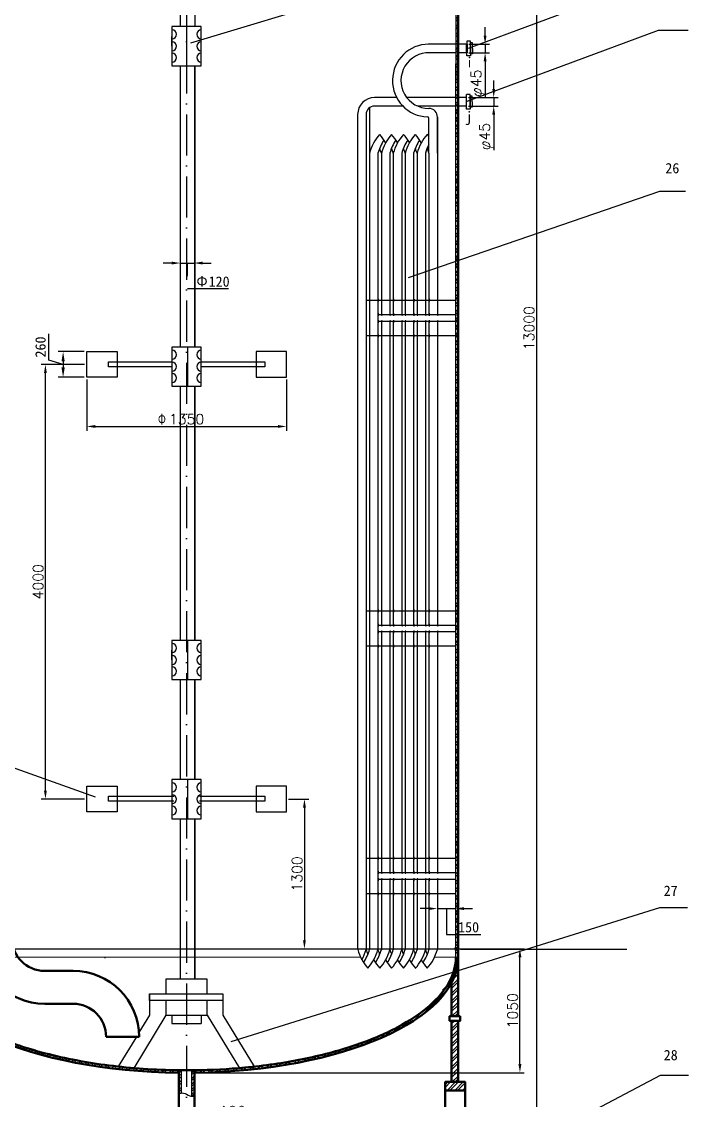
# Model space of a CAD drawing. Header units: millimetres. Extents: x 393 to 989, y 620 to 1461.
# Drawn here: x 543.2 to 737.6, y 938.1 to 1252.6 of the extents above; entities that cross this region are included whole.
import ezdxf

# ---------------------------------------------------------------- set-up
doc = ezdxf.new("R2010")
doc.units = ezdxf.units.MM
doc.linetypes.add('ACAD_ISO10W100', pattern=[18, 12, -3, 0, -3])
doc.layers.get('Defpoints').update_dxf_attribs({"color": 1})
for name, color, linetype, lineweight in [('EQ1', 2, 'Continuous', 20), ('FRAME 025', 7, 'Continuous', 50), ('细实线', 7, 'Continuous', 20)]:
    doc.layers.add(name, color=color, linetype=linetype, lineweight=lineweight)
doc.styles.get("Standard").update_dxf_attribs({"font": 'txt', "bigfont": 'gbcbig.shx'})
doc.styles.add('样式 20', font='TIMES.TTF', dxfattribs={"width": 0.7, "height": 4})
doc.dimstyles.new('ISO-25', dxfattribs={"dimtxt": 3, "dimasz": 2.5, "dimexe": 1.25, "dimexo": 0.625, "dimtad": 1, "dimtxsty": 'Standard', "dimcen": 2.5, "dimadec": 0, "dimazin": 0, "dimtfac": 1, "dimtmove": 0, "dimatfit": 3, "dimfxl": 1, "dimarcsym": 0})
pattern_1 = [(45, (6.0166, 824.4987), (-1.122532, 1.122532), []), (45, (6.0166, 825.2924), (-1.122532, 1.122532), [])]
pattern_2 = [(45, (0, 0), (-1.122532, 1.122532), []), (45, (0, 0.7937), (-1.122532, 1.122532), [])]

# ---------------------------------------------------------------- blocks, each defined once
blk = doc.blocks.new('*D8')
at = {"layer": 'Defpoints', "color": 0}
for p in [(589.03, 940.05), (593.61, 939.38), (593.61, 932.28)]:
    blk.add_point(p, dxfattribs=at)
at = {"layer": '细实线', "color": 0, "lineweight": -2}
for p, q in [((589.03, 939.43), (589.03, 931.03)), ((593.61, 938.75), (593.61, 931.03)), ((586.53, 932.28), (584.03, 932.28)), ((589.03, 932.28), (593.61, 932.28)), ((596.11, 932.28), (607.95, 932.28))]:
    blk.add_line(p, q, dxfattribs=at)
at = {"layer": '细实线', "color": 0}
for points in [[(586.53, 932.7), (586.53, 931.86), (589.03, 932.28)], [(596.11, 932.7), (596.11, 931.86), (593.61, 932.28)]]:
    blk.add_solid(points, dxfattribs=at)
at = {"layer": '细实线', "color": 0, "insert": (603.28, 934.41), "char_height": 3, "attachment_point": 5}
blk.add_mtext('φ106', dxfattribs=at)
blk = doc.blocks.new('*D9')
at = {"layer": 'Defpoints', "color": 0}
for p in [(667.94, 1425.78), (675.68, 900.62), (693.29, 900.62)]:
    blk.add_point(p, dxfattribs=at)
at = {"layer": '细实线', "color": 0, "lineweight": -2}
for p, q in [((668.56, 1425.78), (694.54, 1425.78)), ((693.29, 1423.28), (693.29, 903.12)), ((676.3, 900.62), (694.54, 900.62))]:
    blk.add_line(p, q, dxfattribs=at)
at = {"layer": '细实线', "color": 0}
for points in [[(692.88, 1423.28), (693.71, 1423.28), (693.29, 1425.78)], [(692.88, 903.12), (693.71, 903.12), (693.29, 900.62)]]:
    blk.add_solid(points, dxfattribs=at)
at = {"layer": '细实线', "color": 0, "insert": (691.17, 1163.2), "char_height": 3, "attachment_point": 5, "rotation": 90}
blk.add_mtext('13000', dxfattribs=at)
blk = doc.blocks.new('*D10')
at = {"layer": 'Defpoints', "color": 0}
for p in [(550.16, 1152.63), (562.2, 1152.63), (562.2, 1025.93)]:
    blk.add_point(p, dxfattribs=at)
at = {"layer": '细实线', "color": 0, "lineweight": -2}
for p, q in [((561.57, 1152.63), (548.91, 1152.63)), ((550.16, 1028.43), (550.16, 1150.13)), ((561.57, 1025.93), (548.91, 1025.93))]:
    blk.add_line(p, q, dxfattribs=at)
at = {"layer": '细实线', "color": 0}
for points in [[(549.74, 1150.13), (550.57, 1150.13), (550.16, 1152.63)], [(549.74, 1028.43), (550.57, 1028.43), (550.16, 1025.93)]]:
    blk.add_solid(points, dxfattribs=at)
at = {"layer": '细实线', "color": 0, "insert": (548.03, 1089.28), "char_height": 3, "attachment_point": 5, "rotation": 90}
blk.add_mtext('4000', dxfattribs=at)
blk = doc.blocks.new('*D12')
at = {"layer": 'Defpoints', "color": 0}
for p in [(593.68, 982.29), (688.5, 982.29), (593.61, 946.17)]:
    blk.add_point(p, dxfattribs=at)
at = {"layer": '细实线', "color": 0, "lineweight": -2}
for p, q in [((594.31, 982.29), (689.75, 982.29)), ((688.5, 948.67), (688.5, 979.79)), ((594.24, 946.17), (689.75, 946.17))]:
    blk.add_line(p, q, dxfattribs=at)
at = {"layer": '细实线', "color": 0}
for points in [[(688.08, 979.79), (688.92, 979.79), (688.5, 982.29)], [(688.08, 948.67), (688.92, 948.67), (688.5, 946.17)]]:
    blk.add_solid(points, dxfattribs=at)
at = {"layer": '细实线', "color": 0, "insert": (686.37, 964.23), "char_height": 3, "attachment_point": 5, "rotation": 90}
blk.add_mtext('1050', dxfattribs=at)
blk = doc.blocks.new('*D24')
at = {"layer": 'Defpoints', "color": 0}
for p in [(562.2, 1148.89), (620.45, 1148.89), (620.45, 1134.55)]:
    blk.add_point(p, dxfattribs=at)
at = {"layer": '细实线', "color": 0, "lineweight": -2}
for p, q in [((562.2, 1148.27), (562.2, 1133.3)), ((620.45, 1148.27), (620.45, 1133.3)), ((564.7, 1134.55), (617.95, 1134.55))]:
    blk.add_line(p, q, dxfattribs=at)
at = {"layer": '细实线', "color": 0}
for points in [[(564.7, 1134.97), (564.7, 1134.13), (562.2, 1134.55)], [(617.95, 1134.97), (617.95, 1134.13), (620.45, 1134.55)]]:
    blk.add_solid(points, dxfattribs=at)
at = {"layer": '细实线', "color": 0, "insert": (591.32, 1136.67), "char_height": 3, "attachment_point": 5}
blk.add_mtext('1350', dxfattribs=at)
blk = doc.blocks.new('*D25')
at = {"layer": 'Defpoints', "color": 0}
for p in [(620.45, 1025.93), (593.68, 982.29), (625.67, 982.29)]:
    blk.add_point(p, dxfattribs=at)
at = {"layer": '细实线', "color": 0, "lineweight": -2}
for p, q in [((621.07, 1025.93), (626.92, 1025.93)), ((625.67, 1023.43), (625.67, 984.79)), ((594.31, 982.29), (626.92, 982.29))]:
    blk.add_line(p, q, dxfattribs=at)
at = {"layer": '细实线', "color": 0}
for points in [[(625.25, 1023.43), (626.09, 1023.43), (625.67, 1025.93)], [(625.25, 984.79), (626.09, 984.79), (625.67, 982.29)]]:
    blk.add_solid(points, dxfattribs=at)
at = {"layer": '细实线', "color": 0, "insert": (623.54, 1004.11), "char_height": 3, "attachment_point": 5, "rotation": 90}
blk.add_mtext('1300', dxfattribs=at)
blk = doc.blocks.new('*D26')
at = {"layer": 'Defpoints', "color": 0}
for p in [(672.99, 1245.98), (672.99, 1243.5), (678.35, 1243.5)]:
    blk.add_point(p, dxfattribs=at)
at = {"layer": '细实线', "color": 0, "lineweight": -2}
for p, q in [((678.35, 1248.48), (678.35, 1250.98)), ((673.62, 1245.98), (679.6, 1245.98)), ((678.35, 1245.98), (678.35, 1243.5)), ((673.62, 1243.5), (679.6, 1243.5)), ((678.35, 1241), (678.35, 1230.67))]:
    blk.add_line(p, q, dxfattribs=at)
at = {"layer": '细实线', "color": 0}
for points in [[(677.93, 1248.48), (678.76, 1248.48), (678.35, 1245.98)], [(677.93, 1241), (678.76, 1241), (678.35, 1243.5)]]:
    blk.add_solid(points, dxfattribs=at)
at = {"layer": '细实线', "color": 0, "insert": (676.22, 1234.58), "char_height": 3, "attachment_point": 5, "rotation": 90}
blk.add_mtext('φ45', dxfattribs=at)
blk = doc.blocks.new('*D27')
at = {"layer": 'Defpoints', "color": 0}
for p in [(672.86, 1230.43), (672.86, 1227.95), (680.86, 1227.95)]:
    blk.add_point(p, dxfattribs=at)
at = {"layer": '细实线', "color": 0, "lineweight": -2}
for p, q in [((680.86, 1232.93), (680.86, 1235.43)), ((673.49, 1230.43), (682.11, 1230.43)), ((680.86, 1230.43), (680.86, 1227.95)), ((673.49, 1227.95), (682.11, 1227.95)), ((680.86, 1225.45), (680.86, 1215.11))]:
    blk.add_line(p, q, dxfattribs=at)
at = {"layer": '细实线', "color": 0}
for points in [[(680.44, 1232.93), (681.28, 1232.93), (680.86, 1230.43)], [(680.44, 1225.45), (681.28, 1225.45), (680.86, 1227.95)]]:
    blk.add_solid(points, dxfattribs=at)
at = {"layer": '细实线', "color": 0, "insert": (678.73, 1219.03), "char_height": 3, "attachment_point": 5, "rotation": 90}
blk.add_mtext('φ45', dxfattribs=at)

msp = doc.modelspace()

# ---------------------------------------------------------------- hatches: boundary and pattern name
at = {"layer": '细实线', "lineweight": -3}
h = msp.add_hatch(dxfattribs=at)
h.set_pattern_fill('STEEL', color=0, scale=0.5, style=0)
h.set_pattern_definition(pattern_1)
edge = h.paths.add_edge_path()
edge.add_line((669.796, 1296.487), (669.796, 1235.909))
edge.add_line((670.517, 1242.19), (670.517, 1220.358))
edge.add_line((670.517, 1296.487), (670.517, 1235.909))
h = msp.add_hatch(dxfattribs=at)
h.set_pattern_fill('STEEL', color=0, scale=0.5, style=0)
h.set_pattern_definition(pattern_1)
edge = h.paths.add_edge_path()
edge.add_line((669.796, 1220.358), (669.796, 1240.269))
edge.add_line((670.517, 1242.19), (670.517, 1220.358))
h = msp.add_hatch(dxfattribs=at)
h.set_pattern_fill('STEEL', color=0, scale=0.5, style=0)
h.set_pattern_definition(pattern_1)
edge = h.paths.add_edge_path()
edge.add_line((670.517, 1224.41), (670.517, 984.761))
edge.add_line((669.796, 979.811), (669.796, 1222.49))
h = msp.add_hatch(dxfattribs=at)
h.set_pattern_fill('STEEL', color=0, scale=0.5, style=0)
h.set_pattern_definition(pattern_1)
edge = h.paths.add_edge_path()
edge.add_line((670.517, 984.761), (670.517, 962.619))
edge.add_line((669.796, 979.811), (669.796, 1222.49))
at = {"layer": '细实线'}
h = msp.add_hatch(dxfattribs=at)
h.set_pattern_fill('STEEL', color=256, scale=0.5, style=0)
h.set_pattern_definition(pattern_2)
edge = h.paths.add_edge_path()
edge.add_ellipse((591.323, 979.811), major_axis=(-79.194, 0), ratio=0.425, start_angle=91.6581, end_angle=173.09212)
edge.add_line((669.942, 975.763), (669.111, 975.504))
edge.add_spline(control_points=[(669.111, 975.504), (668.803, 974.54), (668.391, 973.578), (666.59, 970.245), (664.657, 967.904), (659.562, 963.437), (656.401, 961.312), (649.016, 957.408), (644.792, 955.628), (635.5, 952.513), (630.433, 951.177), (620.574, 949.192), (615.867, 948.468), (611.041, 947.938)], knot_values=[3.2764524, 3.2764524, 3.2764524, 3.2764524, 3.3672982, 3.3672982, 3.5930037, 3.5930037, 3.8187092, 3.8187092, 4.0444147, 4.0444147, 4.2701203, 4.2701203, 4.4597299, 4.4597299, 4.4597299, 4.4597299], degree=3, periodic=0)
edge.add_spline(control_points=[(611.041, 947.938), (610.122, 947.838), (609.199, 947.744), (607.764, 947.61), (607.255, 947.564), (606.745, 947.521)], knot_values=[4.4597299, 4.4597299, 4.4597299, 4.4597299, 4.4958258, 4.4958258, 4.5156125, 4.5156125, 4.5156125, 4.5156125], degree=3, periodic=0)
edge.add_spline(control_points=[(606.745, 947.521), (602.421, 947.155), (598.023, 946.943), (593.614, 946.888)], knot_values=[4.5156125, 4.5156125, 4.5156125, 4.5156125, 4.6833374, 4.6833374, 4.6833374, 4.6833374], degree=3, periodic=0)
edge.add_line((593.614, 946.888), (593.614, 946.168))
edge = h.paths.add_edge_path()
edge.add_spline(control_points=[(589.031, 946.888), (585.571, 946.931), (582.116, 947.071), (578.528, 947.318), (578.357, 947.33), (578.187, 947.342)], knot_values=[4.7414406, 4.7414406, 4.7414406, 4.7414406, 4.8731102, 4.8731102, 4.8796923, 4.8796923, 4.8796923, 4.8796923], degree=3, periodic=0)
edge.add_spline(control_points=[(578.187, 947.342), (577.423, 947.397), (576.661, 947.457), (575.901, 947.521)], knot_values=[4.8796923, 4.8796923, 4.8796923, 4.8796923, 4.9091655, 4.9091655, 4.9091655, 4.9091655], degree=3, periodic=0)
edge.add_spline(control_points=[(575.901, 947.521), (575.199, 947.581), (574.5, 947.644), (573.803, 947.712)], knot_values=[4.9091655, 4.9091655, 4.9091655, 4.9091655, 4.9363648, 4.9363648, 4.9363648, 4.9363648], degree=3, periodic=0)
edge.add_spline(control_points=[(573.803, 947.712), (572.988, 947.791), (572.175, 947.875), (571.367, 947.965)], knot_values=[4.9363648, 4.9363648, 4.9363648, 4.9363648, 4.9681699, 4.9681699, 4.9681699, 4.9681699], degree=3, periodic=0)
edge.add_spline(control_points=[(571.367, 947.965), (569.714, 948.149), (568.076, 948.355), (566.456, 948.584)], knot_values=[4.9681699, 4.9681699, 4.9681699, 4.9681699, 5.033139, 5.033139, 5.033139, 5.033139], degree=3, periodic=0)
edge.add_spline(control_points=[(566.456, 948.584), (563.98, 948.933), (561.545, 949.335), (558.076, 949.993), (556.998, 950.211), (555.933, 950.438)], knot_values=[5.033139, 5.033139, 5.033139, 5.033139, 5.1324032, 5.1324032, 5.1777825, 5.1777825, 5.1777825, 5.1777825], degree=3, periodic=0)
edge.add_spline(control_points=[(555.933, 950.438), (553.022, 951.06), (550.202, 951.758), (547.496, 952.527)], knot_values=[5.1777825, 5.1777825, 5.1777825, 5.1777825, 5.3018365, 5.3018365, 5.3018365, 5.3018365], degree=3, periodic=0)
edge.add_spline(control_points=[(547.496, 952.527), (545.536, 953.084), (543.636, 953.678), (541.685, 954.347), (541.567, 954.388), (541.449, 954.429)], knot_values=[5.3018365, 5.3018365, 5.3018365, 5.3018365, 5.3916963, 5.3916963, 5.397494, 5.397494, 5.397494, 5.397494], degree=3, periodic=0)
edge.add_spline(control_points=[(541.449, 954.429), (539.783, 955.008), (538.174, 955.615), (536.627, 956.249)], knot_values=[5.397494, 5.397494, 5.397494, 5.397494, 5.4795746, 5.4795746, 5.4795746, 5.4795746], degree=3, periodic=0)
edge.add_spline(control_points=[(536.627, 956.249), (534.809, 956.994), (533.076, 957.776), (531.438, 958.591)], knot_values=[5.4795746, 5.4795746, 5.4795746, 5.4795746, 5.5760623, 5.5760623, 5.5760623, 5.5760623], degree=3, periodic=0)
edge.add_spline(control_points=[(531.438, 958.591), (530.166, 959.223), (528.951, 959.876), (527.686, 960.61), (527.576, 960.674), (527.466, 960.738)], knot_values=[5.5760623, 5.5760623, 5.5760623, 5.5760623, 5.6509894, 5.6509894, 5.6581605, 5.6581605, 5.6581605, 5.6581605], degree=3, periodic=0)
edge.add_spline(control_points=[(527.466, 960.738), (526.363, 961.388), (525.316, 962.055), (524.329, 962.735)], knot_values=[5.6581605, 5.6581605, 5.6581605, 5.6581605, 5.7304983, 5.7304983, 5.7304983, 5.7304983], degree=3, periodic=0)
edge.add_spline(control_points=[(524.329, 962.735), (524.191, 962.83), (524.055, 962.925), (523.92, 963.02)], knot_values=[5.7304983, 5.7304983, 5.7304983, 5.7304983, 5.7405554, 5.7405554, 5.7405554, 5.7405554], degree=3, periodic=0)
edge.add_line((523.92, 963.02), (521.69, 963.78))
edge.add_ellipse((591.323, 979.811), major_axis=(-79.194, 0), ratio=0.425, start_angle=28.44532, end_angle=88.3419)
edge.add_line((589.031, 946.168), (589.031, 946.888))
edge = h.paths.add_edge_path()
edge.add_spline(control_points=[(520.249, 965.925), (520.013, 966.137), (519.782, 966.349), (519.349, 966.76), (519.145, 966.958), (518.946, 967.157)], knot_values=[5.8403435, 5.8403435, 5.8403435, 5.8403435, 5.8616407, 5.8616407, 5.881359, 5.881359, 5.881359, 5.881359], degree=3, periodic=0)
edge.add_spline(control_points=[(518.946, 967.157), (518.79, 967.313), (518.637, 967.47), (518.487, 967.627)], knot_values=[5.881359, 5.881359, 5.881359, 5.881359, 5.8968363, 5.8968363, 5.8968363, 5.8968363], degree=3, periodic=0)
edge.add_spline(control_points=[(518.487, 967.627), (518.169, 967.959), (517.864, 968.293), (517.572, 968.629)], knot_values=[5.8968363, 5.8968363, 5.8968363, 5.8968363, 5.9296025, 5.9296025, 5.9296025, 5.9296025], degree=3, periodic=0)
edge.add_spline(control_points=[(517.572, 968.629), (517.207, 969.05), (516.862, 969.474), (516.539, 969.899)], knot_values=[5.9296025, 5.9296025, 5.9296025, 5.9296025, 5.9706822, 5.9706822, 5.9706822, 5.9706822], degree=3, periodic=0)
edge.add_spline(control_points=[(516.539, 969.899), (516.159, 970.399), (515.808, 970.901), (515.487, 971.405)], knot_values=[5.9706822, 5.9706822, 5.9706822, 5.9706822, 6.0188789, 6.0188789, 6.0188789, 6.0188789], degree=3, periodic=0)
edge.add_spline(control_points=[(515.487, 971.405), (515.213, 971.835), (514.96, 972.267), (514.729, 972.7)], knot_values=[6.0188789, 6.0188789, 6.0188789, 6.0188789, 6.0599689, 6.0599689, 6.0599689, 6.0599689], degree=3, periodic=0)
edge.add_spline(control_points=[(514.729, 972.7), (514.66, 972.83), (514.592, 972.96), (514.4, 973.341), (514.281, 973.593), (514.169, 973.844)], knot_values=[6.0599689, 6.0599689, 6.0599689, 6.0599689, 6.072292, 6.072292, 6.0961114, 6.0961114, 6.0961114, 6.0961114], degree=3, periodic=0)
edge.add_spline(control_points=[(514.169, 973.844), (513.975, 974.279), (513.803, 974.714), (513.652, 975.15)], knot_values=[6.0961114, 6.0961114, 6.0961114, 6.0961114, 6.1372, 6.1372, 6.1372, 6.1372], degree=3, periodic=0)
edge.add_spline(control_points=[(513.652, 975.15), (513.564, 975.406), (513.482, 975.662), (513.409, 975.918)], knot_values=[6.1372, 6.1372, 6.1372, 6.1372, 6.1613151, 6.1613151, 6.1613151, 6.1613151], degree=3, periodic=0)
edge.add_spline(control_points=[(513.409, 975.918), (513.33, 976.19), (513.261, 976.461), (513.199, 976.732)], knot_values=[6.1613151, 6.1613151, 6.1613151, 6.1613151, 6.1868193, 6.1868193, 6.1868193, 6.1868193], degree=3, periodic=0)
edge.add_spline(control_points=[(513.199, 976.732), (513.103, 977.154), (513.027, 977.577), (512.97, 977.999)], knot_values=[6.1868193, 6.1868193, 6.1868193, 6.1868193, 6.2264936, 6.2264936, 6.2264936, 6.2264936], degree=3, periodic=0)
edge.add_spline(control_points=[(512.97, 977.999), (512.936, 978.256), (512.909, 978.513), (512.889, 978.769)], knot_values=[6.2264936, 6.2264936, 6.2264936, 6.2264936, 6.2505906, 6.2505906, 6.2505906, 6.2505906], degree=3, periodic=0)
edge.add_spline(control_points=[(512.889, 978.769), (512.863, 979.114), (512.849, 979.459), (512.849, 979.806), (512.849, 979.809), (512.849, 979.811)], knot_values=[6.2505906, 6.2505906, 6.2505906, 6.2505906, 6.2829433, 6.2829433, 6.2831853, 6.2831853, 6.2831853, 6.2831853], degree=3, periodic=0)
edge.add_line((512.849, 979.811), (512.129, 979.811))
edge.add_ellipse((591.323, 979.811), major_axis=(-79.194, 0), ratio=0.425, start_angle=0, end_angle=13.19419)
edge.add_ellipse((591.323, 979.811), major_axis=(-79.194, 0), ratio=0.425, start_angle=13.19419, end_angle=28.44532)
edge.add_line((521.69, 963.78), (523.92, 963.02))
edge.add_spline(control_points=[(523.92, 963.02), (523.228, 963.508), (522.566, 964.003), (521.935, 964.504)], knot_values=[5.7405554, 5.7405554, 5.7405554, 5.7405554, 5.7921349, 5.7921349, 5.7921349, 5.7921349], degree=3, periodic=0)
edge.add_spline(control_points=[(521.935, 964.504), (521.894, 964.537), (521.853, 964.569), (521.812, 964.602)], knot_values=[5.7921349, 5.7921349, 5.7921349, 5.7921349, 5.7954953, 5.7954953, 5.7954953, 5.7954953], degree=3, periodic=0)
edge.add_spline(control_points=[(521.812, 964.602), (521.267, 965.039), (520.746, 965.48), (520.249, 965.925)], knot_values=[5.7954953, 5.7954953, 5.7954953, 5.7954953, 5.8403435, 5.8403435, 5.8403435, 5.8403435], degree=3, periodic=0)
edge = h.paths.add_edge_path()
edge.add_ellipse((591.323, 979.811), major_axis=(-79.194, 0), ratio=0.425, start_angle=173.09212, end_angle=180)
edge.add_line((670.517, 979.811), (669.797, 979.811))
edge.add_spline(control_points=[(669.797, 979.811), (669.797, 979.503), (669.786, 979.195), (669.765, 978.887)], knot_values=[3.1415927, 3.1415927, 3.1415927, 3.1415927, 3.1704965, 3.1704965, 3.1704965, 3.1704965], degree=3, periodic=0)
edge.add_spline(control_points=[(669.765, 978.887), (669.748, 978.631), (669.723, 978.374), (669.691, 978.117)], knot_values=[3.1704965, 3.1704965, 3.1704965, 3.1704965, 3.194598, 3.194598, 3.194598, 3.194598], degree=3, periodic=0)
edge.add_spline(control_points=[(669.691, 978.117), (669.646, 977.758), (669.587, 977.399), (669.513, 977.04)], knot_values=[3.194598, 3.194598, 3.194598, 3.194598, 3.2283096, 3.2283096, 3.2283096, 3.2283096], degree=3, periodic=0)
edge.add_spline(control_points=[(669.513, 977.04), (669.461, 976.784), (669.401, 976.527), (669.334, 976.271)], knot_values=[3.2283096, 3.2283096, 3.2283096, 3.2283096, 3.2523975, 3.2523975, 3.2523975, 3.2523975], degree=3, periodic=0)
edge.add_spline(control_points=[(669.334, 976.271), (669.267, 976.015), (669.193, 975.76), (669.111, 975.504)], knot_values=[3.2523975, 3.2523975, 3.2523975, 3.2523975, 3.2764524, 3.2764524, 3.2764524, 3.2764524], degree=3, periodic=0)
edge.add_line((669.111, 975.504), (669.942, 975.763))
at = {"layer": '细实线', "lineweight": -3}
h = msp.add_hatch(dxfattribs=at)
h.set_pattern_fill('STEEL', color=0, scale=0.5, style=0)
h.set_pattern_definition(pattern_1)
edge = h.paths.add_edge_path()
edge.add_line((668.596, 962.619), (670.517, 962.619))
edge.add_line((670.517, 962.619), (670.517, 975.943))
edge.add_line((670.517, 975.943), (669.942, 975.763))
edge.add_ellipse((591.323, 979.811), major_axis=(-79.194, 0), ratio=0.425, start_angle=167.35611, end_angle=173.09212, ccw=False)
edge.add_line((668.596, 972.444), (668.596, 962.619))
at = {"layer": '细实线'}
h = msp.add_hatch(dxfattribs=at)
h.set_pattern_fill('STEEL', color=256, scale=0.5, style=0)
h.set_pattern_definition(pattern_2)
h.paths.add_polyline_path([(670.517, 961.335), (668.596, 961.335), (668.596, 943.476), (670.517, 943.476)])
at = {"layer": '细实线', "lineweight": -3}
h = msp.add_hatch(dxfattribs=at)
h.set_pattern_fill('STEEL', color=0, scale=0.5, style=0)
h.set_pattern_definition(pattern_1)
h.paths.add_polyline_path([(672.486, 943.476), (666.709, 943.476), (666.709, 941.001), (672.486, 941.001)])

# ---------------------------------------------------------------- linework, layer by layer
at = {"layer": 'Defpoints', "color": 0, "lineweight": -2}
for p, q in [((593.684, 1239.686), (593.684, 1157.698)), ((551.123, 1153.883), (551.123, 1161.55)), ((561.481, 1156.361), (553.878, 1156.361)), ((555.316, 1152.626), (551.123, 1153.883)), ((555.316, 1153.486), (555.316, 1151.765)), ((561.481, 1148.89), (553.878, 1148.89)), ((589.439, 1146.294), (589.439, 1072.182)), ((593.684, 1146.294), (593.684, 1072.182)), ((589.439, 1020.197), (589.439, 973.431)), ((593.684, 1020.197), (593.684, 973.431))]:
    msp.add_line(p, q, dxfattribs=at)
at = {"layer": 'Defpoints', "color": 0, "lineweight": 30}
for p, q in [((589.439, 1060.778), (589.439, 1031.601)), ((593.684, 1060.778), (593.684, 1031.601)), ((594.293, 1060.778), (594.293, 1060.778))]:
    msp.add_line(p, q, dxfattribs=at)
at = {"layer": 'Defpoints', "color": 0, "lineweight": -2}
for points in [[(554.837, 1153.486), (555.795, 1153.486), (555.316, 1156.361)], [(554.837, 1151.765), (555.795, 1151.765), (555.316, 1148.89)]]:
    msp.add_solid(points, dxfattribs=at)
at = {"layer": 'FRAME 025', "color": 7, "linetype": 'ACAD_ISO10W100', "lineweight": -3}
msp.add_line((591.323, 1388.428), (591.323, 881.617), dxfattribs=at)
at = {"layer": 'FRAME 025', "color": 7, "lineweight": 30}
for p, q in [((593.67, 1330.228), (593.67, 1251.09)), ((669.796, 1296.487), (669.796, 1235.909)), ((591.323, 1251.09), (591.323, 1239.686)), ((587.046, 1245.388), (587.046, 1248.239)), ((587.046, 1245.388), (587.046, 1248.239)), ((595.599, 1245.388), (595.599, 1248.239)), ((595.599, 1245.388), (595.599, 1248.239)), ((668.596, 1245.979), (661.737, 1245.979)), ((669.796, 1245.979), (668.596, 1245.979)), ((672.991, 1245.979), (670.517, 1245.979)), ((674.109, 1246.857), (672.991, 1246.857)), ((672.991, 1246.857), (672.991, 1244.741)), ((674.109, 1244.741), (674.109, 1246.857)), ((674.662, 1246.352), (674.109, 1246.352)), ((674.662, 1244.741), (674.662, 1246.352)), ((665.028, 1243.504), (662.076, 1243.504)), ((669.796, 1243.504), (662.171, 1243.504)), ((672.991, 1243.504), (670.517, 1243.504)), ((672.991, 1242.625), (672.991, 1244.741)), ((674.109, 1242.625), (672.991, 1242.625)), ((674.109, 1244.741), (674.109, 1242.625)), ((674.109, 1243.131), (674.109, 1244.741)), ((674.662, 1243.131), (674.109, 1243.131)), ((674.662, 1244.741), (674.662, 1243.131)), ((651.455, 1230.427), (646.096, 1230.427)), ((652.568, 1230.427), (651.196, 1230.427)), ((669.796, 1230.427), (655.498, 1230.427)), ((672.917, 1230.427), (670.517, 1230.427)), ((674.034, 1231.306), (672.917, 1231.306)), ((674.034, 1229.19), (674.034, 1231.306)), ((674.034, 1230.8), (674.034, 1229.19)), ((674.587, 1230.8), (674.034, 1230.8)), ((674.587, 1229.19), (674.587, 1230.8)), ((644.635, 1227.458), (644.635, 1160.995)), ((651.455, 1227.952), (646.089, 1227.952)), ((654.37, 1227.952), (651.299, 1227.952)), ((669.796, 1227.952), (658.62, 1227.952)), ((672.917, 1227.952), (670.517, 1227.952)), ((674.034, 1227.074), (672.917, 1227.074)), ((674.034, 1227.58), (674.034, 1229.19)), ((674.034, 1229.19), (674.034, 1227.074)), ((674.587, 1227.58), (674.034, 1227.58)), ((674.587, 1229.19), (674.587, 1227.58)), ((643.645, 1225.55), (643.645, 1212.471)), ((643.645, 1225.55), (643.645, 1167.164)), ((661.958, 1214.188), (661.958, 1224.412)), ((664.433, 1214.188), (664.433, 1224.759)), ((664.433, 1224.664), (664.433, 1167.164)), ((669.796, 979.811), (669.796, 1222.49)), ((644.635, 1214.188), (644.635, 1212.471)), ((647.109, 1214.188), (647.109, 1212.471)), ((647.109, 1214.188), (647.109, 1167.164)), ((648.099, 1214.188), (648.099, 1212.471)), ((648.099, 1214.188), (648.099, 1167.164)), ((650.574, 1214.188), (650.574, 1212.471)), ((650.574, 1214.188), (650.574, 1167.164)), ((651.564, 1214.188), (651.564, 1212.471)), ((651.564, 1214.188), (651.564, 1167.164)), ((654.039, 1214.188), (654.039, 1212.471)), ((654.039, 1214.188), (654.039, 1167.164)), ((655.029, 1214.188), (655.029, 1212.471)), ((655.029, 1214.188), (655.029, 1167.164)), ((657.504, 1214.188), (657.504, 1212.471)), ((657.504, 1214.188), (657.504, 1167.164)), ((658.493, 1214.188), (658.493, 1212.471)), ((658.493, 1214.188), (658.493, 1167.164)), ((660.968, 1214.188), (660.968, 1212.471)), ((660.968, 1214.188), (660.968, 1167.164)), ((661.958, 1214.188), (661.958, 1212.471)), ((661.958, 1214.188), (661.958, 1167.164)), ((664.433, 1214.188), (664.433, 1212.471)), ((647.109, 1167.164), (647.109, 1076.638)), ((644.635, 1165.186), (644.635, 1076.638)), ((648.099, 1165.186), (648.099, 1076.638)), ((650.574, 1165.186), (650.574, 1076.638)), ((651.564, 1165.186), (651.564, 1076.638)), ((654.039, 1165.186), (654.039, 1076.638)), ((655.029, 1165.186), (655.029, 1076.638)), ((657.504, 1165.186), (657.504, 1076.638)), ((658.493, 1165.186), (658.493, 1076.638)), ((660.968, 1165.186), (660.968, 1076.638)), ((661.958, 1165.186), (661.958, 1076.638)), ((664.433, 1165.186), (664.433, 1076.638)), ((644.635, 1076.638), (644.635, 1004.493)), ((647.109, 1076.638), (647.109, 1004.493)), ((648.099, 1074.66), (648.099, 1004.493)), ((650.574, 1074.66), (650.574, 1004.493)), ((651.564, 1074.66), (651.564, 1004.493)), ((654.039, 1074.66), (654.039, 1004.493)), ((655.029, 1074.66), (655.029, 1004.493)), ((657.504, 1074.66), (657.504, 1004.493)), ((658.493, 1074.66), (658.493, 1004.493)), ((660.968, 1074.66), (660.968, 1004.493)), ((661.958, 1074.66), (661.958, 1004.493)), ((664.433, 1074.66), (664.433, 1004.493)), ((587.046, 1066.48), (587.046, 1069.331)), ((587.046, 1066.48), (587.046, 1069.331)), ((591.563, 1072.182), (591.563, 1060.778)), ((595.599, 1066.48), (595.599, 1069.331)), ((595.599, 1066.48), (595.599, 1069.331)), ((591.563, 1031.601), (591.563, 1020.197)), ((644.635, 1004.493), (644.635, 984.876)), ((647.109, 1004.493), (647.109, 984.876)), ((648.099, 1002.515), (648.099, 984.876)), ((650.574, 1002.515), (650.574, 984.876)), ((651.564, 1002.515), (651.564, 984.876)), ((654.039, 1002.515), (654.039, 984.876)), ((655.029, 1002.515), (655.029, 984.876)), ((657.504, 1002.515), (657.504, 984.876)), ((658.493, 1002.515), (658.493, 984.876)), ((660.968, 1002.515), (660.968, 984.876)), ((661.958, 1002.515), (661.958, 984.876)), ((664.433, 1002.515), (664.433, 984.876)), ((644.635, 992.52), (644.635, 982.071)), ((647.109, 992.52), (647.109, 982.071)), ((648.099, 992.52), (648.099, 982.03)), ((650.574, 992.52), (650.574, 982.112)), ((651.564, 992.52), (651.564, 982.031)), ((654.039, 992.52), (654.039, 982.031)), ((655.029, 992.52), (655.029, 982.071)), ((657.504, 992.52), (657.504, 982.071)), ((658.493, 992.52), (658.493, 982.03)), ((660.968, 992.52), (660.968, 982.03)), ((661.958, 992.52), (661.958, 982.031)), ((664.433, 992.52), (664.433, 982.071)), ((644.635, 988.764), (644.635, 986.398)), ((650.574, 988.764), (650.574, 986.357)), ((651.564, 988.764), (651.564, 986.358)), ((654.039, 988.764), (654.039, 986.358)), ((655.029, 988.764), (655.029, 986.398)), ((657.504, 988.764), (657.504, 986.398)), ((658.493, 988.764), (658.493, 986.357)), ((660.968, 988.764), (660.968, 986.357)), ((661.958, 988.764), (661.958, 986.358)), ((664.433, 988.764), (664.433, 986.398)), ((647.109, 984.436), (647.109, 982.071)), ((648.099, 984.436), (648.099, 982.03)), ((580.496, 969.117), (580.496, 962.894)), ((601.895, 969.117), (601.895, 962.894)), ((585.302, 962.894), (575.901, 947.521)), ((580.496, 962.894), (577.418, 957.86)), ((587.046, 962.894), (587.046, 960.513)), ((595.599, 962.894), (595.599, 960.513)), ((597.344, 962.894), (606.745, 947.521)), ((601.895, 962.894), (611.041, 947.938)), ((587.046, 960.513), (595.599, 960.513)), ((576.679, 956.653), (571.367, 947.965)), ((589.836, 940.268), (589.836, 946.888)), ((592.81, 939.334), (592.81, 946.888))]:
    msp.add_line(p, q, dxfattribs=at)
at = {"layer": 'FRAME 025', "color": 7}
for p, q in [((670.517, 1252.52), (670.517, 1235.909)), ((672.991, 1245.979), (672.991, 1243.504)), ((670.517, 1233.434), (670.517, 1220.358)), ((670.517, 997.686), (670.517, 992.737)), ((549.944, 975.857), (558.252, 975.857)), ((549.944, 966.255), (558.253, 966.254)), ((567.854, 956.652), (577.456, 956.653)), ((589.031, 946.888), (589.031, 929.145)), ((589.031, 946.888), (593.614, 946.888)), ((593.614, 946.888), (593.614, 929.145))]:
    msp.add_line(p, q, dxfattribs=at)
at = {"layer": 'FRAME 025', "color": 7, "lineweight": 50}
for p, q in [((670.517, 1242.19), (670.517, 1220.358)), ((670.517, 1224.41), (670.517, 984.761)), ((670.517, 984.761), (670.517, 962.619)), ((668.596, 972.444), (668.596, 962.619)), ((668.596, 961.335), (668.596, 943.476)), ((670.517, 961.335), (670.517, 943.476))]:
    msp.add_line(p, q, dxfattribs=at)
for points in [[(670.517, 1296.487), (670.517, 1235.909)], [(666.709, 921.562), (666.709, 941.001), (672.486, 941.001), (672.486, 921.562)]]:
    msp.add_lwpolyline(points, dxfattribs=at)
at = {"layer": 'FRAME 025', "color": 7, "lineweight": 30}
for points in [[(587.046, 1239.686), (595.599, 1239.686), (595.599, 1251.09), (587.046, 1251.09)], [(587.046, 1146.294), (595.599, 1146.294), (595.599, 1157.698), (587.046, 1157.698)], [(562.2, 1156.361), (571.051, 1156.361), (571.051, 1148.89), (562.2, 1148.89)], [(620.446, 1156.361), (611.595, 1156.361), (611.595, 1148.89), (620.446, 1148.89)], [(587.046, 1060.778), (595.599, 1060.778), (595.599, 1072.182), (587.046, 1072.182)], [(587.046, 1020.197), (595.599, 1020.197), (595.599, 1031.601), (587.046, 1031.601)], [(562.2, 1029.669), (571.051, 1029.669), (571.051, 1022.199), (562.2, 1022.199)], [(620.446, 1029.669), (611.595, 1029.669), (611.595, 1022.199), (620.446, 1022.199)], [(580.496, 969.117), (601.895, 969.117), (601.895, 967.208), (580.496, 967.208)]]:
    msp.add_lwpolyline(points, close=True, dxfattribs=at)
for points in [[(669.796, 1220.358), (669.796, 1240.269)], [(643.645, 1171.361), (669.796, 1171.361)], [(647.109, 1167.164), (669.796, 1167.164)], [(669.796, 1165.186), (647.109, 1165.186)], [(669.796, 1160.989), (643.645, 1160.989)], [(587.046, 1151.889), (568.544, 1151.889), (568.544, 1153.362), (587.046, 1153.362)], [(595.599, 1153.362), (614.102, 1153.362), (614.102, 1151.889), (595.599, 1151.889)], [(643.645, 1080.835), (669.796, 1080.835)], [(647.109, 1076.638), (669.796, 1076.638)], [(669.796, 1074.66), (647.109, 1074.66)], [(669.796, 1070.463), (643.874, 1070.463)], [(587.561, 1025.278), (568.544, 1025.278), (568.544, 1026.75), (587.561, 1026.75)], [(595.085, 1026.75), (614.102, 1026.75), (614.102, 1025.278), (595.085, 1025.278)], [(643.645, 1008.689), (669.796, 1008.689)], [(647.109, 1004.493), (669.796, 1004.493)], [(669.796, 1002.515), (647.109, 1002.515)], [(669.796, 998.318), (643.645, 998.318)], [(597.344, 969.117), (597.344, 973.431), (585.302, 973.431), (585.302, 969.117)], [(585.302, 967.208), (585.302, 962.894), (597.344, 962.894), (597.344, 967.208)]]:
    msp.add_lwpolyline(points, dxfattribs=at)
at = {"layer": 'FRAME 025', "color": 7}
for points in [[(670.517, 1233.434), (670.517, 1220.358)], [(670.517, 1233.434), (670.517, 1220.358)], [(670.517, 1167.164), (670.517, 1165.186)], [(670.517, 1080.835), (670.517, 1070.463)], [(670.517, 1076.638), (670.517, 1074.66)], [(670.517, 1008.689), (670.517, 998.318)], [(670.517, 1004.493), (670.517, 1002.515)]]:
    msp.add_lwpolyline(points, dxfattribs=at)
at = {"layer": 'FRAME 025', "color": 7, "lineweight": 50}
for points in [[(671.09, 962.619), (668.004, 962.619), (668.004, 961.335), (671.09, 961.335)], [(666.709, 941.001), (672.486, 941.001), (672.486, 943.476), (666.709, 943.476)]]:
    msp.add_lwpolyline(points, close=True, dxfattribs=at)
at = {"layer": 'FRAME 025', "color": 7, "lineweight": 30}
for centre, radius, start, end in [((587.046, 1248.858), 1.307, 270, 90), ((595.599, 1248.858), 1.307, 90, 270), ((587.046, 1245.388), 1.307, 270, 90), ((595.599, 1245.388), 1.307, 90, 270), ((661.958, 1235.371), 10.612, 90, 268.0378), ((587.046, 1242.088), 1.307, 270, 90), ((595.599, 1242.088), 1.307, 90, 270), ((661.958, 1235.371), 8.135, 88.49961, 270), ((646.141, 1225.478), 4.95, 90, 180), ((646.118, 1225.478), 2.475, 90, 180), ((661.958, 1224.759), 2.477, 357.79152, 90), ((661.529, 1224.334), 0.436, 10.2551, 81.28343), ((657.749, 1210.597), 13.596, 138.25523, 164.69853), ((660.223, 1210.6), 13.596, 146.83846, 164.69853), ((637.471, 1210.6), 13.596, 29.12769, 41.74477), ((661.213, 1210.6), 13.596, 138.25523, 164.69853), ((663.688, 1210.6), 13.596, 146.83846, 164.69853), ((640.925, 1210.6), 13.596, 29.12769, 41.74477), ((664.678, 1210.6), 13.596, 138.25523, 164.69853), ((667.153, 1210.6), 13.596, 146.83846, 164.69853), ((644.401, 1210.641), 13.596, 29.12769, 41.74477), ((668.143, 1210.6), 13.596, 138.25523, 164.69853), ((670.617, 1210.6), 13.596, 146.83846, 164.69853), ((647.866, 1210.6), 13.596, 29.17625, 41.74477), ((671.607, 1210.6), 13.596, 138.06903, 164.69853), ((651.342, 1210.641), 13.596, 38.65952, 41.74477), ((634.988, 1210.609), 13.596, 15.30147, 21.85249), ((638.45, 1210.6), 13.596, 15.30147, 21.85249), ((641.915, 1210.6), 13.596, 15.30147, 21.85249), ((645.38, 1210.6), 13.596, 15.30147, 21.85249), ((674.082, 1210.6), 13.596, 153.09269, 164.69853), ((648.844, 1210.6), 13.596, 15.30147, 21.85249), ((587.046, 1155.465), 1.307, 270, 90), ((595.599, 1155.465), 1.307, 90, 270), ((587.046, 1151.996), 1.307, 270, 90), ((595.599, 1151.996), 1.307, 90, 270), ((587.046, 1148.695), 1.307, 270, 90), ((595.599, 1148.695), 1.307, 90, 270), ((587.046, 1069.949), 1.307, 270, 90), ((595.599, 1069.949), 1.307, 90, 270), ((587.046, 1066.48), 1.307, 270, 90), ((595.599, 1066.48), 1.307, 90, 270), ((587.046, 1063.18), 1.307, 270, 90), ((595.599, 1063.18), 1.307, 90, 270), ((587.046, 1029.368), 1.307, 270, 90), ((595.599, 1029.368), 1.307, 90, 270), ((587.046, 1025.899), 1.307, 270, 90), ((595.599, 1025.899), 1.307, 90, 270), ((587.046, 1022.598), 1.307, 270, 90), ((595.599, 1022.598), 1.307, 90, 270), ((654.295, 985.7), 13.596, 195.47975, 221.74477), ((630.54, 985.659), 13.596, 330.97932, 344.69853), ((631.532, 985.7), 13.596, 326.83846, 344.69853), ((656.783, 985.659), 13.596, 195.30147, 201.85249), ((634.007, 985.7), 13.596, 318.25523, 344.52025), ((634.997, 985.659), 13.596, 326.83846, 344.69853), ((660.223, 985.659), 13.596, 195.30147, 201.85249), ((637.471, 985.659), 13.596, 318.25523, 344.69853), ((638.473, 985.7), 13.596, 326.83846, 344.69853), ((663.688, 985.7), 13.596, 195.30147, 201.85249), ((640.947, 985.7), 13.596, 318.25523, 344.34395), ((641.926, 985.7), 13.596, 326.83846, 344.52025), ((667.136, 985.68), 13.596, 195.56814, 201.85249), ((644.401, 985.7), 13.596, 318.25523, 344.52025), ((645.391, 985.659), 13.596, 326.83846, 344.52025), ((670.617, 985.659), 13.596, 195.30147, 201.85249), ((647.854, 985.618), 13.596, 318.25523, 344.69853), ((648.867, 985.7), 13.596, 326.83846, 344.34395), ((674.082, 985.618), 13.596, 195.30147, 201.85249), ((651.319, 985.659), 13.596, 318.25523, 344.69853), ((657.76, 985.659), 13.596, 209.12769, 221.74477), ((661.236, 985.7), 13.596, 209.12769, 221.74477), ((664.689, 985.7), 13.596, 209.12769, 221.74477), ((668.154, 985.659), 13.596, 209.12769, 221.74477), ((671.63, 985.7), 13.596, 209.12769, 221.74477)]:
    msp.add_arc(centre, radius, start, end, dxfattribs=at)
at = {"layer": 'FRAME 025', "color": 7}
for centre, radius, start, end in [((549.944, 985.46), 19.204, 180, 270), ((549.944, 985.46), 9.602, 180, 270), ((558.252, 956.653), 19.204, 0, 90), ((558.252, 956.652), 9.602, 0, 90)]:
    msp.add_arc(centre, radius, start, end, dxfattribs=at)
at = {"layer": 'FRAME 025', "color": 7, "lineweight": 50, "extrusion": (0, 0, -1)}
for start_param, end_param in [(4.7413282, 6.2831853), (3.1415927, 4.6834497)]:
    msp.add_ellipse((591.323, 979.811), major_axis=(-79.194, 0), ratio=0.425, start_param=start_param, end_param=end_param, dxfattribs=at)
at = {"layer": 'FRAME 025', "color": 7}
for points, knots in [([(589.04, 946.888), (585.576, 946.931), (582.119, 947.071), (571.969, 947.77), (565.384, 948.606), (552.944, 950.967), (547.091, 952.492), (536.515, 956.122), (531.792, 958.227), (524.55, 962.429), (521.784, 964.453), (517.331, 968.672), (515.646, 970.867), (513.407, 975.312), (512.851, 977.559), (512.849, 979.806), (512.849, 979.809), (512.849, 979.811)], [4.7413282, 4.7413282, 4.7413282, 4.7413282, 4.8731102, 4.8731102, 5.1324032, 5.1324032, 5.3916963, 5.3916963, 5.6509894, 5.6509894, 5.8616407, 5.8616407, 6.072292, 6.072292, 6.2829433, 6.2829433, 6.2831853, 6.2831853, 6.2831853, 6.2831853]), ([(669.797, 979.811), (669.797, 977.407), (669.158, 974.998), (666.59, 970.245), (664.657, 967.904), (659.562, 963.437), (656.401, 961.312), (649.016, 957.408), (644.792, 955.628), (635.5, 952.513), (630.433, 951.177), (619.717, 949.02), (614.068, 948.199), (603.455, 947.207), (598.537, 946.949), (593.606, 946.888)], [3.1415927, 3.1415927, 3.1415927, 3.1415927, 3.3672982, 3.3672982, 3.5930037, 3.5930037, 3.8187092, 3.8187092, 4.0444147, 4.0444147, 4.2701203, 4.2701203, 4.4958258, 4.4958258, 4.6834497, 4.6834497, 4.6834497, 4.6834497])]:
    msp.add_open_spline(points, degree=3, knots=knots, dxfattribs=at)
at = {"layer": 'FRAME 025', "color": 7, "lineweight": 30}
msp.add_open_spline([(589.031, 940.052), (589.498, 940.235), (590.598, 940.48), (592.012, 939.285), (593.139, 939.309), (593.614, 939.379)], degree=3, knots=[1.0210859, 1.0210859, 1.0210859, 1.0210859, 2.4616639, 4.4627963, 5.8712889, 5.8712889, 5.8712889, 5.8712889], dxfattribs=at)
at = {"layer": '细实线', "color": 0, "lineweight": 25}
for p, q in [((592.579, 1246.348), (729.103, 1287.583)), ((673.53, 1244.847), (729.308, 1265.565)), ((673.128, 1229.359), (728.905, 1250.077)), ((728.905, 1250.077), (737.564, 1250.077)), ((656.042, 1177.999), (729.325, 1203.162)), ((729.325, 1203.162), (736.768, 1203.162)), ((564.743, 1026.504), (469.297, 1060.416)), ((685.956, 922.57), (729.481, 945.453)), ((729.481, 945.453), (737.626, 945.453))]:
    msp.add_line(p, q, dxfattribs=at)
at = {"layer": '细实线', "color": 0, "lineweight": 30}
for p, q in [((589.45, 1280.077), (589.45, 1251.09)), ((589.45, 1239.686), (589.45, 1199.489)), ((593.684, 1157.698), (593.684, 1239.686)), ((672.865, 1231.28), (672.865, 1227.071)), ((641.192, 984.876), (641.192, 1225.541)), ((641.192, 1212.471), (641.192, 1225.541)), ((589.45, 1199.489), (589.45, 1157.698)), ((643.645, 1167.164), (643.645, 984.876)), ((591.535, 1157.611), (591.535, 1146.294)), ((589.439, 1147.785), (589.439, 1147.785)), ((589.439, 1147.785), (589.439, 1147.785)), ((589.439, 1147.785), (589.439, 1147.785)), ((589.439, 1147.785), (589.439, 1147.785)), ((589.439, 1147.785), (589.439, 1147.785)), ((589.439, 1146.294), (589.439, 1072.182)), ((593.684, 1072.182), (593.684, 1146.294)), ((589.439, 1060.778), (589.439, 1031.601)), ((593.684, 1031.601), (593.684, 1060.778)), ((589.439, 1020.197), (589.439, 973.431)), ((593.684, 973.431), (593.684, 1020.197)), ((641.192, 982.071), (641.192, 992.52)), ((643.645, 992.52), (643.645, 982.037)), ((641.192, 986.398), (641.192, 988.764)), ((643.645, 988.764), (643.645, 986.398)), ((512.129, 982.29), (641.192, 982.29)), ((664.433, 982.29), (670.517, 982.29))]:
    msp.add_line(p, q, dxfattribs=at)
at = {"layer": '细实线', "color": 0}
for p, q in [((670.517, 1236.628), (670.517, 1240.214)), ((512.129, 979.811), (642.04, 979.811)), ((663.593, 979.811), (670.517, 979.811))]:
    msp.add_line(p, q, dxfattribs=at)
at = {"layer": '细实线', "color": 0, "lineweight": -3}
for p, q in [((586.985, 1182.18), (584.485, 1182.18)), ((589.45, 1182.18), (593.505, 1182.18)), ((589.485, 1182.18), (593.505, 1182.18)), ((596.005, 1182.18), (598.505, 1182.18)), ((604.347, 955.299), (729.318, 994.288)), ((661.91, 994.002), (659.41, 994.002)), ((664.41, 994.002), (669.699, 994.002)), ((664.41, 994.002), (669.699, 994.002)), ((667.055, 994.002), (667.055, 986.44)), ((669.699, 994.116), (669.699, 992.752)), ((672.199, 994.002), (674.699, 994.002)), ((729.318, 994.288), (737.375, 994.288)), ((667.055, 986.44), (673.867, 986.44)), ((673.867, 986.44), (677.092, 986.44)), ((671.199, 982.201), (719.715, 982.201)), ((567.596, 979.519), (567.596, 979.811))]:
    msp.add_line(p, q, dxfattribs=at)
at = {"layer": '细实线', "color": 0, "linetype": 'ACAD_ISO10W100', "lineweight": -3}
for p, q in [((591.564, 1178.384), (591.564, 1182.18)), ((591.564, 1174.745), (604.293, 1174.745))]:
    msp.add_line(p, q, dxfattribs=at)
at = {"layer": '细实线', "color": 0, "lineweight": 90}
for p, q in [((643.645, 1171.366), (643.874, 1171.361)), ((644.635, 1171.366), (644.863, 1171.361)), ((647.109, 1171.372), (647.338, 1171.366)), ((648.099, 1171.366), (648.328, 1171.361)), ((650.574, 1171.366), (650.803, 1171.361)), ((651.564, 1171.366), (651.793, 1171.361)), ((654.039, 1171.366), (654.268, 1171.361)), ((655.029, 1171.366), (655.258, 1171.361)), ((657.504, 1171.318), (657.732, 1171.313)), ((657.504, 1171.313), (657.732, 1171.308)), ((658.493, 1171.324), (658.722, 1171.318)), ((660.968, 1171.366), (661.197, 1171.361)), ((661.958, 1171.348), (662.187, 1171.343)), ((664.433, 1171.366), (664.662, 1171.361)), ((669.751, 1171.417), (669.98, 1171.411)), ((647.109, 1167.17), (647.338, 1167.164)), ((648.099, 1167.17), (648.328, 1167.164)), ((650.574, 1167.17), (650.803, 1167.164)), ((651.564, 1167.17), (651.793, 1167.164)), ((654.039, 1167.17), (654.268, 1167.164)), ((655.029, 1167.17), (655.258, 1167.164)), ((657.504, 1167.17), (657.732, 1167.164)), ((658.493, 1167.17), (658.722, 1167.164)), ((660.968, 1167.17), (661.197, 1167.164)), ((661.958, 1167.17), (662.187, 1167.164)), ((664.433, 1167.17), (664.662, 1167.164)), ((669.751, 1167.22), (669.98, 1167.214)), ((647.109, 1165.192), (647.338, 1165.186)), ((648.099, 1165.192), (648.328, 1165.186)), ((650.574, 1165.192), (650.803, 1165.186)), ((651.564, 1165.192), (651.793, 1165.186)), ((654.039, 1165.192), (654.268, 1165.186)), ((655.029, 1165.192), (655.258, 1165.186)), ((657.504, 1165.192), (657.732, 1165.186)), ((658.493, 1165.192), (658.722, 1165.186)), ((660.968, 1165.192), (661.197, 1165.186)), ((661.958, 1165.192), (662.187, 1165.186)), ((664.433, 1165.192), (664.662, 1165.186)), ((669.751, 1165.242), (669.98, 1165.236)), ((643.645, 1160.995), (643.874, 1160.989)), ((644.635, 1160.995), (644.863, 1160.989)), ((647.109, 1160.995), (647.338, 1160.989)), ((648.099, 1160.995), (648.328, 1160.989)), ((650.574, 1160.995), (650.803, 1160.989)), ((654.039, 1160.995), (654.268, 1160.989)), ((657.504, 1160.995), (657.732, 1160.989)), ((658.493, 1160.995), (658.722, 1160.989)), ((660.968, 1160.995), (661.197, 1160.989)), ((661.958, 1160.995), (662.187, 1160.989)), ((664.433, 1160.995), (664.662, 1160.989)), ((669.751, 1161.045), (669.98, 1161.04)), ((643.645, 1080.84), (643.874, 1080.835)), ((644.635, 1080.84), (644.863, 1080.835)), ((647.109, 1080.84), (647.338, 1080.835)), ((648.099, 1080.84), (648.328, 1080.835)), ((650.574, 1080.84), (650.803, 1080.835)), ((651.564, 1080.84), (651.793, 1080.835)), ((654.039, 1080.84), (654.268, 1080.835)), ((655.029, 1080.84), (655.258, 1080.835)), ((657.504, 1080.84), (657.732, 1080.835)), ((658.493, 1080.84), (658.722, 1080.835)), ((660.968, 1080.84), (661.197, 1080.835)), ((661.958, 1080.84), (662.187, 1080.835)), ((664.433, 1080.84), (664.662, 1080.835)), ((669.748, 1080.761), (669.977, 1080.755)), ((647.109, 1076.643), (647.338, 1076.638)), ((648.099, 1076.643), (648.328, 1076.638)), ((650.574, 1076.643), (650.803, 1076.638)), ((651.564, 1076.643), (651.793, 1076.638)), ((654.039, 1076.643), (654.268, 1076.638)), ((655.029, 1076.643), (655.258, 1076.638)), ((657.504, 1076.649), (657.732, 1076.643)), ((658.493, 1076.643), (658.722, 1076.638)), ((660.968, 1076.643), (661.197, 1076.638)), ((661.958, 1076.643), (662.187, 1076.638)), ((664.433, 1076.643), (664.662, 1076.638)), ((669.725, 1076.418), (669.954, 1076.412)), ((647.109, 1074.665), (647.338, 1074.66)), ((648.099, 1074.665), (648.328, 1074.66)), ((650.574, 1074.665), (650.803, 1074.66)), ((651.564, 1074.665), (651.793, 1074.66)), ((654.039, 1074.665), (654.268, 1074.66)), ((655.029, 1074.665), (655.258, 1074.66)), ((657.504, 1074.665), (657.732, 1074.66)), ((658.493, 1074.665), (658.722, 1074.66)), ((660.968, 1074.665), (661.197, 1074.66)), ((661.958, 1074.665), (662.187, 1074.66)), ((664.433, 1074.665), (664.662, 1074.66)), ((669.725, 1074.44), (669.954, 1074.434)), ((643.645, 1070.469), (643.874, 1070.463)), ((644.635, 1070.469), (644.863, 1070.463)), ((647.109, 1070.469), (647.338, 1070.463)), ((648.099, 1070.469), (648.328, 1070.463)), ((650.574, 1070.469), (650.803, 1070.463)), ((651.564, 1070.469), (651.793, 1070.463)), ((654.039, 1070.469), (654.268, 1070.463)), ((655.029, 1070.469), (655.258, 1070.463)), ((657.504, 1070.469), (657.732, 1070.463)), ((658.493, 1070.469), (658.722, 1070.463)), ((660.968, 1070.469), (661.197, 1070.463)), ((661.958, 1070.469), (662.187, 1070.463)), ((664.433, 1070.469), (664.662, 1070.463)), ((669.725, 1070.243), (669.954, 1070.238)), ((644.635, 1008.695), (644.863, 1008.689)), ((647.109, 1008.695), (647.338, 1008.689)), ((648.099, 1008.695), (648.328, 1008.689)), ((650.574, 1008.695), (650.803, 1008.689)), ((651.564, 1008.695), (651.793, 1008.689)), ((654.039, 1008.695), (654.268, 1008.689)), ((655.029, 1008.695), (655.258, 1008.689)), ((657.504, 1008.695), (657.732, 1008.689)), ((658.493, 1008.695), (658.722, 1008.689)), ((660.968, 1008.695), (661.197, 1008.689)), ((661.958, 1008.695), (662.187, 1008.689)), ((664.433, 1008.695), (664.662, 1008.689)), ((669.599, 1008.695), (669.828, 1008.689)), ((647.109, 1004.498), (647.338, 1004.493)), ((648.099, 1004.498), (648.328, 1004.493)), ((650.574, 1004.498), (650.803, 1004.493)), ((651.564, 1004.498), (651.793, 1004.493)), ((654.039, 1004.498), (654.268, 1004.493)), ((655.029, 1004.498), (655.258, 1004.493)), ((657.504, 1004.498), (657.732, 1004.493)), ((658.493, 1004.498), (658.722, 1004.493)), ((660.968, 1004.498), (661.197, 1004.493)), ((661.958, 1004.498), (662.187, 1004.493)), ((664.433, 1004.498), (664.662, 1004.493)), ((669.599, 1004.498), (669.828, 1004.493)), ((647.109, 1002.52), (647.338, 1002.515)), ((648.099, 1002.52), (648.328, 1002.515)), ((650.574, 1002.52), (650.803, 1002.515)), ((651.564, 1002.52), (651.793, 1002.515)), ((654.039, 1002.52), (654.268, 1002.515)), ((655.029, 1002.52), (655.258, 1002.515)), ((657.504, 1002.52), (657.732, 1002.515)), ((658.493, 1002.52), (658.722, 1002.515)), ((660.968, 1002.52), (661.197, 1002.515)), ((661.958, 1002.52), (662.187, 1002.515)), ((664.433, 1002.52), (664.662, 1002.515)), ((669.599, 1002.52), (669.828, 1002.515)), ((644.635, 998.323), (644.863, 998.318)), ((647.109, 998.323), (647.338, 998.318)), ((648.099, 998.323), (648.328, 998.318)), ((650.574, 998.323), (650.803, 998.318)), ((651.564, 998.323), (651.793, 998.318)), ((654.039, 998.323), (654.268, 998.318)), ((655.029, 998.323), (655.258, 998.318)), ((657.504, 998.323), (657.732, 998.318)), ((658.493, 998.323), (658.722, 998.318)), ((660.968, 998.323), (661.197, 998.318)), ((661.958, 998.323), (662.187, 998.318)), ((664.433, 998.323), (664.662, 998.318)), ((669.599, 998.323), (669.828, 998.318))]:
    msp.add_line(p, q, dxfattribs=at)
at = {"layer": '细实线', "color": 0, "lineweight": 50}
for p, q in [((669.796, 982.29), (669.796, 982.579)), ((669.796, 982.579), (670.157, 982.452)), ((669.796, 982.29), (669.796, 982.016)), ((669.796, 982.016), (670.161, 982.108))]:
    msp.add_line(p, q, dxfattribs=at)
at = {"layer": '细实线'}
for p, q in [((589.812, 946.797), (589.019, 946.081)), ((593.614, 946.888), (592.821, 946.172)), ((589.831, 943.965), (589.038, 943.249)), ((589.85, 945.094), (589.057, 944.378)), ((589.87, 945.859), (589.076, 945.144)), ((593.561, 946.22), (592.768, 945.504)), ((593.561, 945.132), (592.768, 944.416)), ((593.585, 944.593), (592.792, 943.878)), ((593.621, 943.577), (592.828, 942.861)), ((589.793, 941.267), (589, 940.551)), ((589.812, 943.219), (589.019, 942.503)), ((589.812, 941.994), (589.019, 941.278)), ((593.597, 942.937), (592.804, 942.221)), ((593.597, 941.466), (592.804, 940.75)), ((593.609, 942.052), (592.816, 941.336)), ((593.609, 940.593), (592.816, 939.877)), ((593.621, 940.079), (592.828, 939.363))]:
    msp.add_line(p, q, dxfattribs=at)
at = {"layer": '细实线', "color": 0, "lineweight": 50}
for centre, radius, start, end in [((670.033, 982.298), 0.368, 130.12502, 229.87498), ((670.06, 982.279), 0.199, 300.69687, 60.48656)]:
    msp.add_arc(centre, radius, start, end, dxfattribs=at)
at = {"layer": '细实线', "color": 0, "lineweight": -3}
for points in [[(586.985, 1182.597), (586.985, 1181.764), (589.485, 1182.18)], [(596.005, 1182.597), (596.005, 1181.764), (593.505, 1182.18)]]:
    msp.add_solid(points, dxfattribs=at)
at = {"layer": '细实线', "color": 0, "lineweight": 50}
for points in [[(661.91, 994.419), (661.91, 993.586), (664.41, 994.002)], [(672.199, 994.419), (672.199, 993.586), (669.699, 994.002)]]:
    msp.add_solid(points, dxfattribs=at)

# ---------------------------------------------------------------- texts
at = {"layer": 'Defpoints', "color": 0, "lineweight": -2, "insert": (548.727, 1157.717), "char_height": 3, "attachment_point": 5, "rotation": 90}
msp.add_mtext('{\\fFangSong_GB2312|b0|i0|c134|p49;260}', dxfattribs=at)
at = {"layer": 'EQ1', "color": 7, "char_height": 3, "width": 16.18305, "attachment_point": 1}
for s, insert in [('{\\fFangSong_GB2312|b0|i0|c134|p49;26}', (730.891, 1211.346)), ('{\\fFangSong_GB2312|b0|i0|c134|p49;27}', (730.419, 1000.715)), ('{\\fFangSong_GB2312|b0|i0|c134|p49;28}', (730.421, 952.813))]:
    msp.add_mtext(s, dxfattribs=dict(at, insert=insert))
at = {"layer": 'FRAME 025', "color": 7, "char_height": 3, "width": 16.18305, "attachment_point": 1}
for s, insert in [('{\\fFangSong_GB2312|b0|i0|c134|p49;i}', (672.775, 1242.188)), ('{\\fFangSong_GB2312|b0|i0|c134|p49;j}', (672.634, 1226.339))]:
    msp.add_mtext(s, dxfattribs=dict(at, insert=insert))
at = {"layer": '细实线', "color": 0, "lineweight": -3, "insert": (594.173, 1178.356), "char_height": 3, "width": 2.15254, "attachment_point": 1}
msp.add_mtext('{\\fSimSun|b0|i0|c134|p2;Φ}', dxfattribs=at)
at = {"layer": '细实线', "color": 0, "lineweight": -3, "char_height": 2.5, "attachment_point": 5}
for s, insert in [('{\\fFangSong_GB2312|b0|i0|c134|p49;\\H1.2x;120}', (600.8, 1176.76)), ('{\\fFangSong_GB2312|b0|i0|c134|p49;\\H1.2x;150}', (673.532, 988.565))]:
    msp.add_mtext(s, dxfattribs=dict(at, insert=insert))
at = {"layer": '细实线', "color": 0, "lineweight": -3, "insert": (582.969, 1138.172), "char_height": 3, "width": 2.15254, "attachment_point": 1, "style": '样式 20'}
msp.add_mtext('{\\fSimSun|b0|i0|c134|p2;Φ}', dxfattribs=at)

# ---------------------------------------------------------------- dimensions: what is measured, and where the dimension line sits
at = {"layer": '细实线'}
for base, p1, p2, text, picture, middle in [((693.293, 900.618), (667.935, 1425.783), (675.677, 900.618), '13000', '*D9', (691.168, 1163.201)), ((678.346, 1243.504), (672.991, 1245.979), (672.991, 1243.504), 'φ45', '*D26', (676.221, 1234.585)), ((680.859, 1227.952), (672.865, 1230.427), (672.865, 1227.952), 'φ45', '*D27', (678.734, 1219.033)), ((550.156, 1152.626), (562.2, 1025.934), (562.2, 1152.626), '4000', '*D10', (548.031, 1089.28)), ((625.669, 982.29), (620.446, 1025.934), (593.684, 982.29), '1300', '*D25', (623.544, 1004.112)), ((688.5, 982.29), (593.614, 946.168), (593.684, 982.29), '1050', '*D12', (686.375, 964.229))]:
    dim = msp.add_linear_dim(base=base, p1=p1, p2=p2, angle=90, text=text, dimstyle='ISO-25', dxfattribs=at)
    dim.commit()
    dim.dimension.update_dxf_attribs({"geometry": picture, "text_midpoint": middle})
for base, p1, p2, text, picture, middle in [((620.446, 1134.549), (562.2, 1148.89), (620.446, 1148.89), '1350', '*D24', (591.323, 1136.674)), ((593.614, 932.28), (589.031, 940.052), (593.614, 939.379), 'φ106', '*D8', (603.283, 934.405))]:
    dim = msp.add_linear_dim(base=base, p1=p1, p2=p2, text=text, dimstyle='ISO-25', dxfattribs=at)
    dim.commit()
    dim.dimension.update_dxf_attribs({"geometry": picture, "text_midpoint": middle})

doc.saveas('drawing.dxf')
